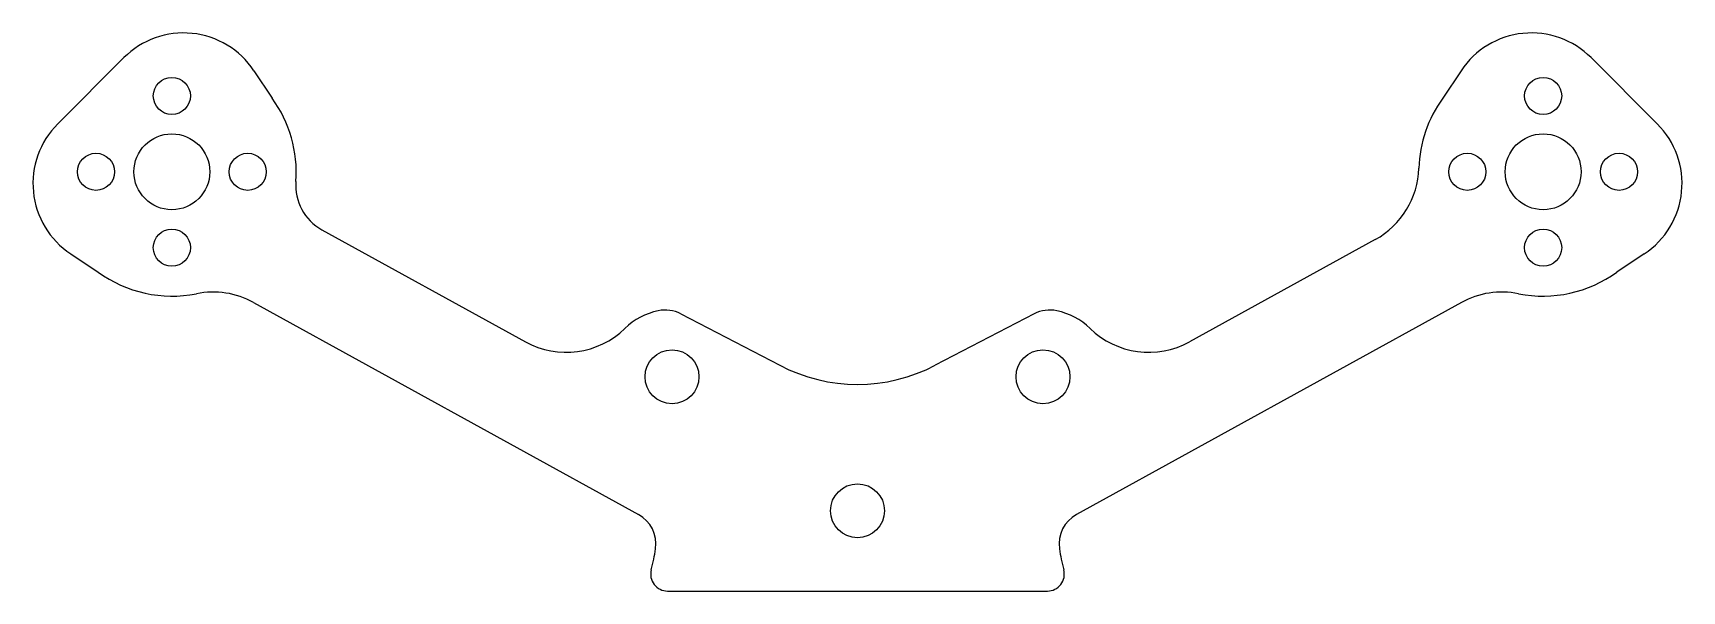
# Model space of a CAD drawing. Extents: x -48.9 to 48.9, y 15.8 to 48.9.
import ezdxf

# ---------------------------------------------------------------- set-up
doc = ezdxf.new("R2010")
doc.units = 0
doc.header["$MEASUREMENT"] = 0
doc.layers.add('VISIBLE', color=7, linetype='CONTINUOUS')

msp = doc.modelspace()

# ---------------------------------------------------------------- linework, layer by layer
at = {"layer": 'VISIBLE'}
for p, q in [((-47.429, 43.499), (-43.499, 47.429)), ((47.429, 43.499), (43.499, 47.429)), ((-35.795, 46.655), (-34.713, 45.022)), ((35.795, 46.655), (34.713, 45.022)), ((-31.763, 37.225), (-19.69, 30.571)), ((30.702, 36.64), (19.69, 30.571)), ((-46.655, 35.795), (-45.022, 34.713)), ((46.655, 35.795), (45.022, 34.713)), ((-35.809, 32.905), (-12.989, 20.33)), ((35.809, 32.905), (12.989, 20.33)), ((-10.485, 32.232), (-4.615, 29.179)), ((10.485, 32.232), (4.615, 29.179)), ((-11.265, 15.79), (11.265, 15.79))]:
    msp.add_line(p, q, dxfattribs=at)
for centre, radius in [((-40.659, 45.159), 1.1), ((40.659, 45.159), 1.1), ((-40.659, 40.659), 2.25), ((40.659, 40.659), 2.25), ((-45.159, 40.659), 1.1), ((-36.159, 40.659), 1.1), ((36.159, 40.659), 1.1), ((45.159, 40.659), 1.1), ((-40.659, 36.159), 1.1), ((40.659, 36.159), 1.1), ((-11, 28.5), 1.6), ((11, 28.5), 1.6), ((0, 20.55), 1.6)]:
    msp.add_circle(centre, radius, dxfattribs=at)
for centre, radius, start, end in [((-39.963, 43.894), 5, 33.53099, 135), ((39.963, 43.894), 5, 45, 146.46901), ((-40.659, 40.659), 7.375, 355.54098, 36.277), ((40.659, 40.659), 7.375, 143.723, 178.33109), ((-43.894, 39.963), 5, 135, 236.46901), ((43.894, 39.963), 5, 303.53099, 45), ((28.289, 41.019), 5, 298.85777, 358.33109), ((-30.315, 39.852), 3, 175.54098, 241.14223), ((-40.659, 40.659), 7.375, 233.723, 281.35708), ((40.659, 40.659), 7.375, 258.64292, 306.277), ((-38.222, 28.526), 5, 61.14223, 101.35708), ((38.222, 28.526), 5, 78.64292, 118.85777), ((-11, 28.5), 4, 101.77553, 134.21654), ((-11.408, 30.458), 2, 62.51756, 101.77553), ((11.408, 30.458), 2, 78.22447, 117.48244), ((11, 28.5), 4, 45.78346, 78.22447), ((-17.276, 34.95), 5, 241.14223, 314.21654), ((17.276, 34.95), 5, 225.78346, 298.85777), ((0, 38.05), 10, 242.51756, 297.48244), ((-13.954, 18.578), 2, 352.04025, 61.14223), ((13.954, 18.578), 2, 118.85777, 187.95975), ((-21.877, 19.686), 10, 344.73645, 352.04025), ((21.877, 19.686), 10, 187.95975, 195.26355), ((-11.265, 16.79), 1, 164.73645, 270), ((11.265, 16.79), 1, 270, 15.26355)]:
    msp.add_arc(centre, radius, start, end, dxfattribs=at)

doc.saveas('drawing.dxf')
